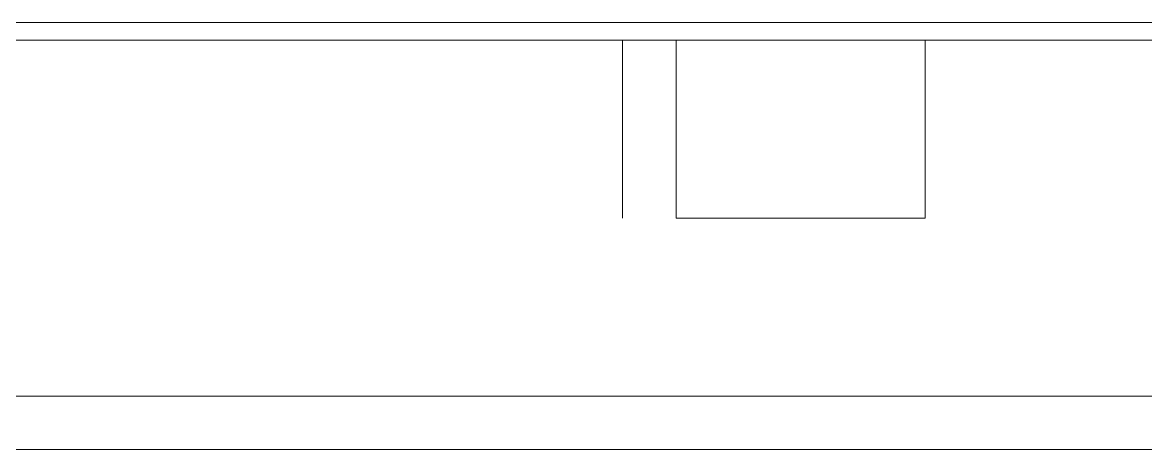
# Model space of a CAD drawing. Extents: x -29316 to 80307, y 54266 to 73016.
# Drawn here: x 21507.8 to 21823.4, y 55245.6 to 55365.6 of the extents above; entities that cross this region are included whole.
import ezdxf

# ---------------------------------------------------------------- set-up
doc = ezdxf.new("R2010")
doc.units = 0
doc.layers.add('duvar', color=12, linetype='Continuous', lineweight=18)
doc.layers.add('PENCERE', color=3, linetype='Continuous', lineweight=9)

msp = doc.modelspace()

# ---------------------------------------------------------------- linework, layer by layer
at = {"layer": 'duvar'}
for p, q in [((21676.47, 55310.64), (21676.47, 55360.64)), ((21691.47, 55310.64), (21691.47, 55360.64)), ((21691.47, 55360.64), (21761.47, 55360.64)), ((21761.47, 55360.64), (21761.47, 55310.64)), ((21691.47, 55310.64), (21761.47, 55310.64))]:
    msp.add_line(p, q, dxfattribs=at)
at = {"layer": 'duvar', "color": 253, "ltscale": 5, "true_color": 0x9898cc}
for p, q in [((21127.17, 55260.64), (21676.47, 55260.64)), ((21676.47, 55260.64), (21761.47, 55260.64)), ((21761.47, 55260.64), (22138.97, 55260.64)), ((21122.5, 55245.64), (23890.44, 55245.64))]:
    msp.add_line(p, q, dxfattribs=at)
at = {"layer": 'PENCERE'}
for p, q in [((22093.97, 55365.64), (21353.97, 55365.64)), ((22093.97, 55360.64), (21353.97, 55360.64))]:
    msp.add_line(p, q, dxfattribs=at)

doc.saveas('drawing.dxf')
